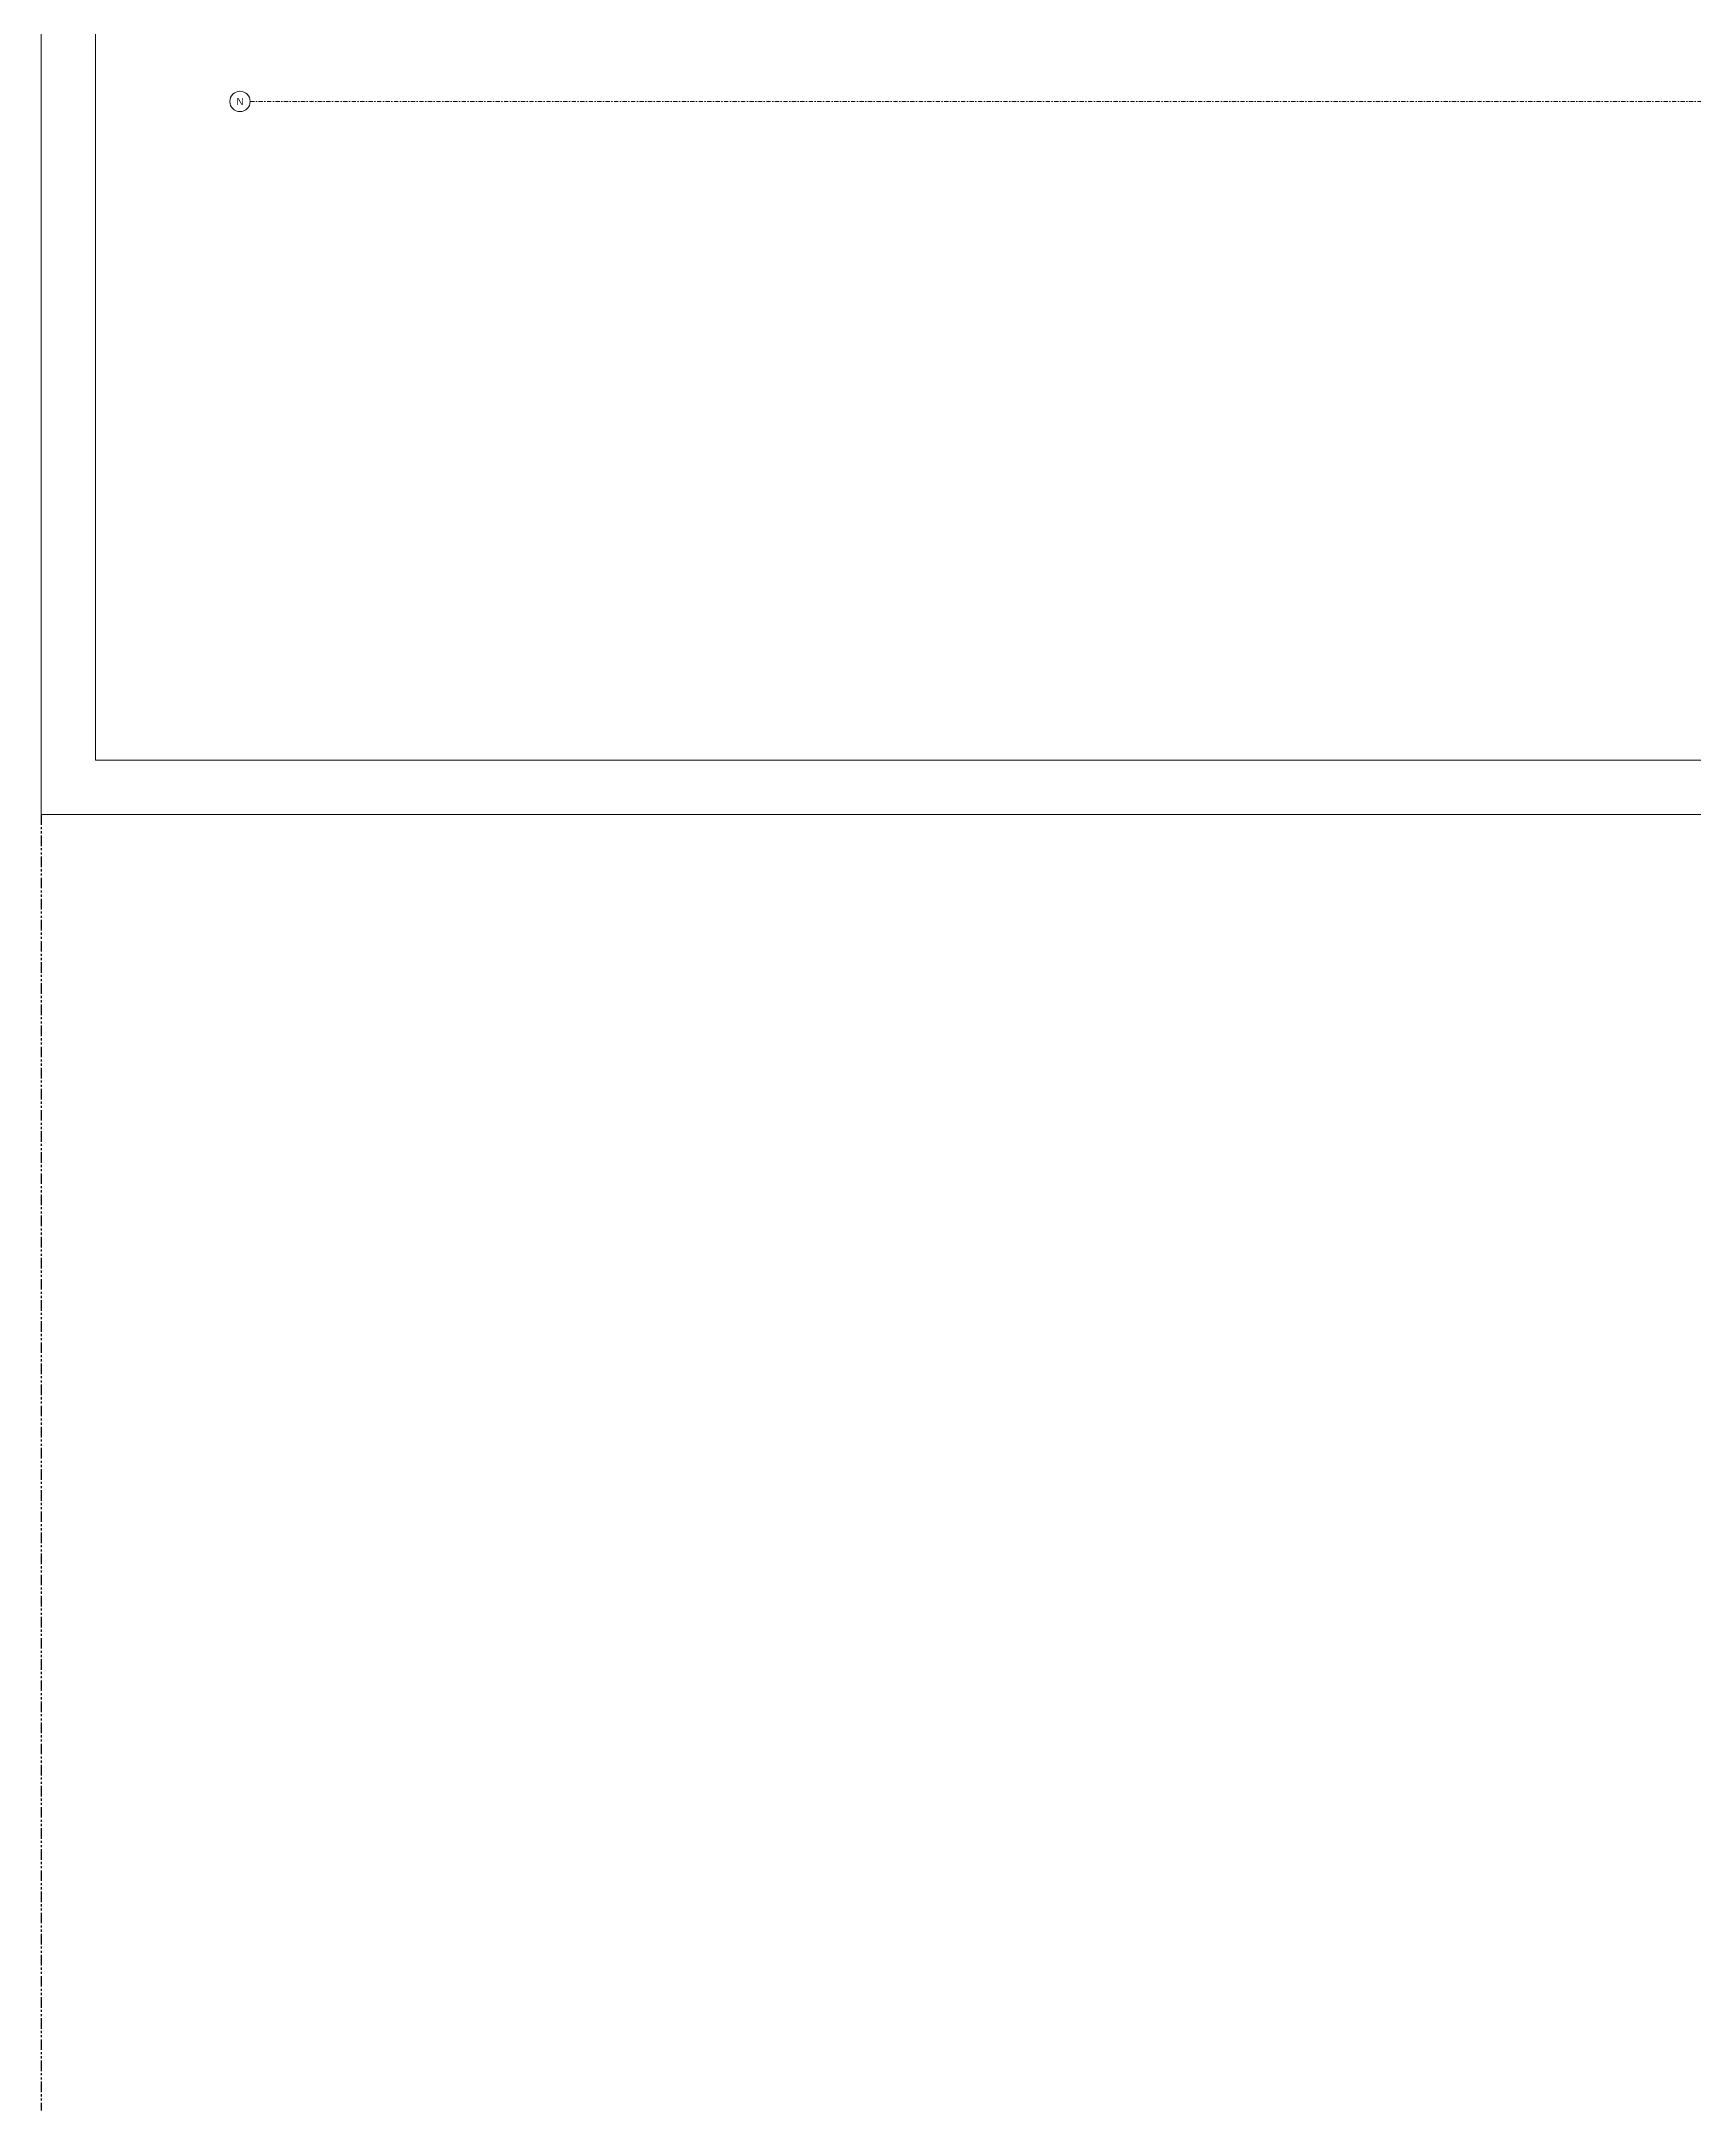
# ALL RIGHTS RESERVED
# Model space of a CAD drawing. Header units: metres. Extents: x -13545 to 152404, y -11890 to 28436.
# Drawn here: x -9841 to -61, y -11890 to 356 of the extents above; entities that cross this region are included whole.
import ezdxf
from ezdxf.enums import TextEntityAlignment as Align

# ---------------------------------------------------------------- set-up
doc = ezdxf.new("R2010")
doc.units = ezdxf.units.M
doc.header["$LTSCALE"] = 100
doc.header["$MEASUREMENT"] = 0
doc.linetypes.add('DASHDOT2', pattern=[0.5, 0.25, -0.125, 0, -0.125])
doc.linetypes.add('PHANTOM2', pattern=[1.25, 0.625, -0.125, 0.125, -0.125, 0.125, -0.125])
doc.layers.get('0').update_dxf_attribs({"color": 9, "lineweight": 9})
for name, color, linetype, lineweight in [('21', 9, 'Continuous', 9), ('24', 9, 'DASHDOT2', 9), ('40A', 9, 'Continuous', 9), ('E-KABLO', 7, 'Continuous', 30)]:
    doc.layers.add(name, color=color, linetype=linetype, lineweight=lineweight)
doc.styles.add('Arial', font='arial.ttf', dxfattribs={"height": 2.5})

# ---------------------------------------------------------------- blocks, each defined once
blk = doc.blocks.new('0_aks')
at = {"linetype": 'Continuous'}
blk.add_circle((0, 0), 3, dxfattribs=at)
at = {"style": 'Arial'}
blk.add_attdef('AKS', text='', height=2, dxfattribs=at).set_placement((0, 0), align=Align.MIDDLE_CENTER)
blk = doc.blocks.new('p-akslar_yeni')
at = {"layer": '24'}
blk.add_lwpolyline([(-2190, -8575), (6415, -8575)], dxfattribs=at)
at = {"layer": '21', "xscale": 20, "yscale": 20, "zscale": 20}
blk.add_blockref('0_aks', (-2250, -8575), dxfattribs=at).add_auto_attribs({'AKS': 'N'})

msp = doc.modelspace()

# ---------------------------------------------------------------- linework, layer by layer
at = {"layer": '40A'}
for points in [[(18159, -4219), (-9841, -4219), (-9841, 12601), (18159, 12601)], [(-9521, 12281), (16000, 12281), (16000, -3899), (-9521, -3899)]]:
    msp.add_lwpolyline(points, close=True, dxfattribs=at)
at = {"layer": 'E-KABLO', "color": 3, "linetype": 'PHANTOM2'}
msp.add_lwpolyline([(-9841, -4219), (-9841, -11890)], dxfattribs=at)

# ---------------------------------------------------------------- block references
at = {"layer": '24'}
msp.add_blockref('p-akslar_yeni', (-6415, 8575), dxfattribs=at)

doc.saveas('drawing.dxf')
